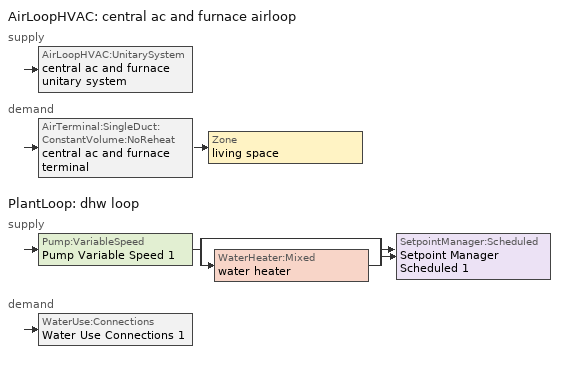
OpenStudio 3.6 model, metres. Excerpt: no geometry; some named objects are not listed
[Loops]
AirLoopHVAC 'central ac and furnace airloop'
 supply: AirLoopHVAC:UnitarySystem 'central ac and furnace unitary system'
 demand: AirTerminal:SingleDuct:ConstantVolume:NoReheat 'central ac and furnace terminal' > Zone 'living space'
PlantLoop 'dhw loop'
 supply: Pump:VariableSpeed 'Pump Variable Speed 1' > split
  | bypass
  | WaterHeater:Mixed 'water heater'
  join > SetpointManager:Scheduled 'Setpoint Manager Scheduled 1'
 demand: WaterUse:Connections 'Water Use Connections 1'
[Sizing:Zone]
living space: Zone Cooling Design Supply Air Temperature Input Method=SupplyAirTemperature; Zone Cooling Design Supply Air Temperature {C}=14; Zone Cooling Design Supply Air Temperature Difference {deltaC}=11.11; Zone Heating Design Supply Air Temperature Input Method=SupplyAirTemperature; Zone Heating Design Supply Air Temperature {C}=40; Zone Heating Design Supply Air Temperature Difference {deltaC}=11.11; Zone Cooling Design Supply Air Humidity Ratio {kg-H2O/kg-air}=0.0085; Zone Heating Design Supply Air Humidity Ratio {kg-H2O/kg-air}=0.008; Cooling Design Air Flow Method=DesignDay; Heating Design Air Flow Method=DesignDay; Account for Dedicated Outdoor Air System=No; Dedicated Outdoor Air System Control Strategy=NeutralSupplyAir; Dedicated Outdoor Air Low Setpoint Temperature for Design {C}=autosize; Dedicated Outdoor Air High Setpoint Temperature for Design {C}=autosize; Zone Load Sizing Method=Sensible Load Only No Latent Load; Zone Latent Cooling Design Supply Air Humidity Ratio Input Method=HumidityRatioDifference; Zone Cooling Design Supply Air Humidity Ratio Difference {kgWater/kgDryAir}=0.005; Zone Latent Heating Design Supply Air Humidity Ratio Input Method=HumidityRatioDifference; Zone Humidification Design Supply Air Humidity Ratio Difference {kgWater/kgDryAir}=0.005
[Zone equipment]
living space: central ac and furnace terminal
[EnergyManagementSystem:Sensor]
Name | Output Variable or Output Meter Index Key | Output Variable or Output Meter
central_ac_and_furnace_clg_coil_s | central ac and furnace clg coil | Cooling Coil Total Cooling Energy
central_ac_and_furnace_htg_coil_s | central ac and furnace htg coil | Heating Coil Heating Energy
water_heater_energy | water heater | Water Heater Electricity Rate
water_heater_on_cycle_parasitic | water heater | Water Heater On Cycle Parasitic Electricity Rate
water_heater_off_cycle_parasitic | water heater | Water Heater Off Cycle Parasitic Electricity Rate
airflow_win_s | living space | Zone Air Humidity Ratio
airflow_tin_s | living space | Zone Mean Air Temperature
airflow_tt_s | living space | Zone Outdoor Air Drybulb Temperature
zone_htg_unmet_s | living space | Zone Heating Setpoint Not Met Time
zone_clg_unmet_s | living space | Zone Cooling Setpoint Not Met Time
[Coil:Cooling:DX:SingleSpeed]
central ac and furnace clg coil: Availability Schedule=Always On Discrete; Rated Total Cooling Capacity {W}=4175.09; Rated Sensible Heat Ratio=0.730007; Rated COP {W/W}=3.73465; Rated Air Flow Rate {m3/s}=0.220862; Rated Evaporator Fan Power Per Volume Flow Rate 2017 {W/(m3/s)}=773.3; Rated Evaporator Fan Power Per Volume Flow Rate 2023 {W/(m3/s)}=934.4; Total Cooling Capacity Function of Temperature Curve=Cool-CAP-fT1; Total Cooling Capacity Function of Flow Fraction Curve=Cool-CAP-fFF1; Energy Input Ratio Function of Temperature Curve=Cool-EIR-fT1; Energy Input Ratio Function of Flow Fraction Curve=Cool-EIR-fFF1; Part Load Fraction Correlation Curve=Cool-PLF-fPLR1; Minimum Outdoor Dry-Bulb Temperature for Compressor Operation {C}=-25; Nominal Time for Condensate Removal to Begin {s}=1000; Ratio of Initial Moisture Evaporation Rate and Steady State Latent Capacity=1.5; Maximum Cycling Rate {cycles/hr}=3; Latent Capacity Time Constant {s}=45; Condenser Type=AirCooled; Evaporative Condenser Effectiveness=0.9; Evaporative Condenser Air Flow Rate {m3/s}=autosize; Evaporative Condenser Pump Rated Power Consumption {W}=autosize; Crankcase Heater Capacity {W}=50; Maximum Outdoor Dry-Bulb Temperature for Crankcase Heater Operation {C}=10; Basin Heater Capacity {W/K}=0; Basin Heater Setpoint Temperature {C}=2
[Coil:Heating:Electric]
central ac and furnace htg coil: Availability Schedule=Always On Discrete; Efficiency=1; Nominal Capacity {W}=2804.98
[AirLoopHVAC:UnitarySystem]
central ac and furnace unitary system: Control Type=Load; Controlling Zone or Thermostat Location=living space; Dehumidification Control Type=None; Availability Schedule=Always On Discrete; Supply Fan=central ac and furnace supply fan; Fan Placement=BlowThrough; Supply Air Fan Operating Mode Schedule=central ac and furnace auto fan schedule; Heating Coil=central ac and furnace htg coil; DX Heating Coil Sizing Ratio=1; Cooling Coil=central ac and furnace clg coil; Use DOAS DX Cooling Coil=No; DOAS DX Cooling Coil Leaving Minimum Air Temperature {C}=2; Latent Load Control=SensibleOnlyLoadControl; Supply Air Flow Rate Method During Cooling Operation=SupplyAirFlowRate; Supply Air Flow Rate During Cooling Operation {m3/s}=0.199634; Supply Air Flow Rate Method During Heating Operation=SupplyAirFlowRate; Supply Air Flow Rate During Heating Operation {m3/s}=0.0830628; Supply Air Flow Rate When No Cooling or Heating is Required {m3/s}=0; Maximum Supply Air Temperature {C}=48.8889; Maximum Outdoor Dry-Bulb Temperature for Supplemental Heater Operation {C}=21; Maximum Cycling Rate {cycles/hr}=2.5; Heat Pump Time Constant {s}=60; Fraction of On-Cycle Power Use=0.01; Heat Pump Fan Delay Time {s}=60; Ancilliary On-Cycle Electric Power {W}=0; Ancilliary Off-Cycle Electric Power {W}=0
[AirLoopHVAC]
central ac and furnace airloop: Availability Schedule=Always On Discrete; Design Supply Air Flow Rate {m3/s}=0.199634; Design Return Air Flow Fraction of Supply Air Flow=1
[Sizing:System]
central ac and furnace airloop: Central Heating Maximum System Air Flow Ratio=0.3; Preheat Design Temperature {C}=7; Preheat Design Humidity Ratio {kg-H2O/kg-Air}=0.008; Precool Design Temperature {C}=12.8; Precool Design Humidity Ratio {kg-H2O/kg-Air}=0.008; Central Cooling Design Supply Air Temperature {C}=12.8; Central Heating Design Supply Air Temperature {C}=16.7; 100% Outdoor Air in Cooling=Yes; 100% Outdoor Air in Heating=Yes; Central Cooling Design Supply Air Humidity Ratio {kg-H2O/kg-Air}=0.0085; Zone Maximum Outdoor Air Fraction=1; Cooling Supply Air Flow Rate Per Floor Area {m3/s-m2}=0.00996765; Cooling Fraction of Autosized Cooling Supply Air Flow Rate=1; Cooling Supply Air Flow Rate Per Unit Cooling Capacity {m3/s-W}=3.94755e-05; Heating Supply Air Flow Rate Per Floor Area {m3/s-m2}=0.00996765; Heating Fraction of Autosized Heating Supply Air Flow Rate=1; Heating Fraction of Autosized Cooling Supply Air Flow Rate=1; Heating Supply Air Flow Rate Per Unit Heating Capacity {m3/s-W}=3.15882e-05; Cooling Design Capacity Method=CoolingDesignCapacity; Cooling Design Capacity {W}=autosize; Cooling Design Capacity Per Floor Area {W/m2}=234.7; Fraction of Autosized Cooling Design Capacity=1; Heating Design Capacity Method=HeatingDesignCapacity; Heating Design Capacity {W}=autosize; Heating Design Capacity Per Floor Area {W/m2}=157; Fraction of Autosized Heating Design Capacity=1; Central Cooling Capacity Control Method=OnOff; Occupant Diversity=autosize
[AirTerminal:SingleDuct:ConstantVolume:NoReheat]
central ac and furnace terminal: Availability Schedule=Always On Discrete; Maximum Air Flow Rate {m3/s}=0.199634
[PlantLoop]
dhw loop: Glycol Concentration=0; Maximum Loop Flow Rate {m3/s}=0.01; Plant Loop Volume {m3}=0.003; Load Distribution Scheme=Optimal
[Sizing:Plant]
dhw loop: Loop Type=Heating; Design Loop Exit Temperature {C}=52.6667; Loop Design Temperature Difference {deltaC}=5.55556; Sizing Option=NonCoincident; Zone Timesteps in Averaging Window=1; Coincident Sizing Factor Mode=None
[Pump:VariableSpeed]
Pump Variable Speed 1: Rated Flow Rate {m3/s}=0.01; Rated Pump Head {Pa}=1; Rated Power Consumption {W}=0; Motor Efficiency=1; Fraction of Motor Inefficiencies to Fluid Stream=0; Coefficient 1 of the Part Load Performance Curve=0; Coefficient 2 of the Part Load Performance Curve=1; Coefficient 3 of the Part Load Performance Curve=0; Coefficient 4 of the Part Load Performance Curve=0; Pump Control Type=Intermittent; Skin Loss Radiative Fraction=0.5; Design Power Sizing Method=PowerPerFlowPerPressure; Design Electric Power per Unit Flow Rate {W/(m3/s)}=348701.1; Design Shaft Power per Unit Flow Rate per Unit Head {W-s/m3-Pa}=1.28205; Design Minimum Flow Rate Fraction=0
[SetpointManager:Scheduled]
Setpoint Manager Scheduled 1: Control Variable=Temperature; Schedule=dhw temp
[WaterHeater:Mixed]
water heater: Tank Volume {m3}=0.102206; Setpoint Temperature Schedule=water heater setpoint; Deadband Temperature Difference {deltaC}=2; Maximum Temperature Limit {C}=99; Heater Control Type=Cycle; Heater Maximum Capacity {W}=3499.85; Heater Minimum Capacity {W}=0; Heater Fuel Type=Electricity; Heater Thermal Efficiency=1; Off Cycle Parasitic Fuel Consumption Rate {W}=0; Off Cycle Parasitic Fuel Type=Electricity; Off Cycle Parasitic Heat Fraction to Tank=0; On Cycle Parasitic Fuel Consumption Rate {W}=0; On Cycle Parasitic Fuel Type=Electricity; On Cycle Parasitic Heat Fraction to Tank=0; Ambient Temperature Indicator=ThermalZone; Ambient Temperature Thermal Zone=living space; Off Cycle Loss Coefficient to Ambient Temperature {W/K}=1.16351; Off Cycle Loss Fraction to Thermal Zone=1; On Cycle Loss Coefficient to Ambient Temperature {W/K}=1.16351; On Cycle Loss Fraction to Thermal Zone=1; Use Side Effectiveness=1; Source Side Effectiveness=1; Use Side Design Flow Rate {m3/s}=autosize; Source Side Design Flow Rate {m3/s}=autosize; Indirect Water Heating Recovery Time {hr}=1.5; Source Side Flow Control Mode=IndirectHeatPrimarySetpoint
[WaterHeater:Sizing]
water heater: Design Mode=PeakDraw; Time Storage Can Meet Peak Draw {hr}=0.538503; Time for Tank Recovery {hr}=0; Nominal Tank Volume for Autosizing Plant Connections {m3}=1
[WaterUse:Connections]
Water Use Connections 1: Drain Water Heat Exchanger Type=None; Drain Water Heat Exchanger Destination=Plant; Water Use Equipment Name 1=dhw fixtures; Water Use Equipment Name 2=dhw distribution waste; Water Use Equipment Name 3=clothes washer
[ElectricEquipment:Definition]
clothes washer: Design Level Calculation Method=EquipmentLevel; Design Level {W}=295.463; Fraction Latent=0.03; Fraction Radiant=0.162; Fraction Lost=0.7
[WaterUse:Equipment:Definition]
Name | Peak Flow Rate {m3/s} | Target Temperature Schedule
dhw fixtures | 1.42369e-05 | mixed water temperature schedule
dhw distribution waste | 5.61137e-06 | mixed water temperature schedule
clothes washer | 6.44589e-06
[Schedule:Constant]
Name | Value
Always On Discrete | 1
central ac and furnace auto fan schedule | 0
dhw temp; water heater setpoint | 52.6667
mixed water temperature schedule | 40.5556
[Curve:Biquadratic] Minimum Value of x=-100; Maximum Value of x=100; Minimum Value of y=-100; Maximum Value of y=100
Name | Coefficient1 Constant | Coefficient2 x | Coefficient3 x**2 | Coefficient4 y | Coefficient5 y**2 | Coefficient6 x*y
Cool-CAP-fT1 | 1.55736 | -0.0744482 | 0.0030986 | 0.00145958 | -4.1148e-05 | -0.000426714
Cool-EIR-fT1 | -0.350448 | 0.11681 | -0.00339951 | -0.00122609 | 0.000600809 | -0.000466884
[Curve:Quadratic] Minimum Value of x=0
Name | Coefficient1 Constant | Coefficient2 x | Coefficient3 x**2 | Maximum Value of x | Minimum Curve Output | Maximum Curve Output
Cool-PLF-fPLR1 | 0.93 | 0.07 | 0 | 1 | 0.7 | 1
Cool-CAP-fFF1 | 0.718664 | 0.417974 | -0.136638 | 2 | 0 | 2
Cool-EIR-fFF1 | 1.14349 | -0.13944 | -0.00404779 | 2 | 0 | 2
